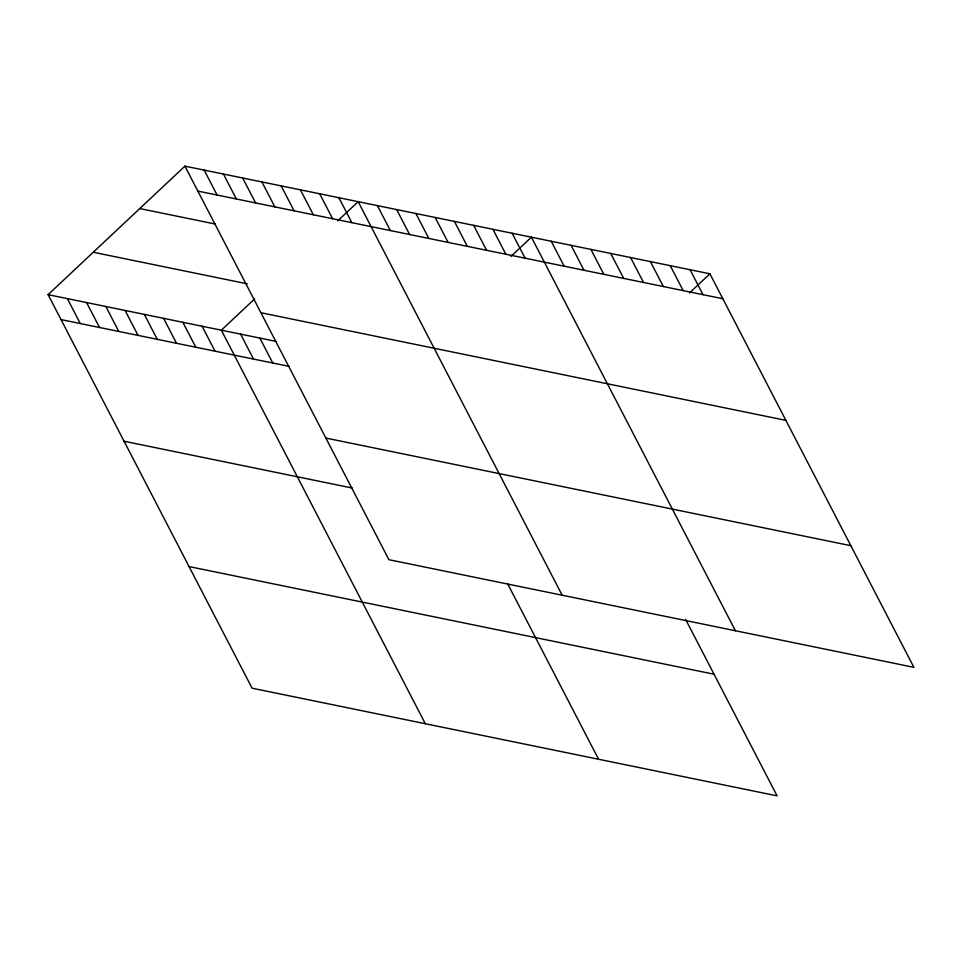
<?xml version="1.0" encoding="UTF-8"?>
<svg xmlns="http://www.w3.org/2000/svg" width="962" height="962" viewBox="0 0 962 962"><rect width="100%" height="100%" fill="white"/><g stroke="black" fill="none" stroke-linecap="round" stroke-linejoin="round"><path stroke-width="1.44" d="M685.605 619.384L777.08 795.851L252.092 688.203L48.1 294.661L184.92 166.149L709.908 273.797L913.9 667.339L388.913 559.692L184.92 166.149M254.665 298.881L221.344 330.182L425.336 723.725M337.746 220.851L358.165 201.671L562.157 595.213M510.99 256.385L531.409 237.193L735.401 630.735M689.477 292.977L709.908 273.797M197.847 191.089L722.835 298.737M139.767 208.562L215.392 224.062M93.254 252.248L247.246 283.826M260.906 312.734L785.882 420.37M48.1 294.661L276.347 341.462M61.027 319.6L289.273 366.402M325.865 438.059L850.853 545.694M124.086 441.245L352.32 488.047M189.045 566.57L714.032 674.218M690.079 269.733L703.006 294.673M670.237 265.656L683.176 290.608M650.408 261.592L663.335 286.544M630.579 257.527L643.506 282.467M610.738 253.463L623.677 278.403M590.908 249.398L603.835 274.338M571.079 245.322L584.006 270.274M551.25 241.258L564.177 266.209M512.157 233.249L525.096 258.189M492.917 229.305L505.844 254.245M473.665 225.349L486.592 250.3M454.413 221.404L467.34 246.356M435.161 217.46L448.1 242.4M415.909 213.516L428.848 238.456M396.669 209.572L409.596 234.512M377.417 205.615L390.344 230.567M338.913 197.727L351.851 222.667M319.673 193.783L332.599 218.723M507.792 584.09L598.58 759.246M300.421 189.827L313.347 214.779M281.169 185.882L294.095 210.822M261.917 181.938L274.843 206.878M242.665 177.994L255.603 202.934M223.424 174.038L236.351 198.99M204.172 170.094L217.099 195.045M259.848 338.083L272.775 363.023M240.596 334.127L253.523 359.079M202.092 326.238L215.031 351.178M182.852 322.294L195.779 347.234M163.6 318.35L176.527 343.29M144.348 314.394L157.275 339.345M125.096 310.449L138.023 335.389M105.844 306.505L118.783 331.445M86.604 302.561L99.531 327.501M67.352 298.605L80.279 323.557"/></g></svg>
